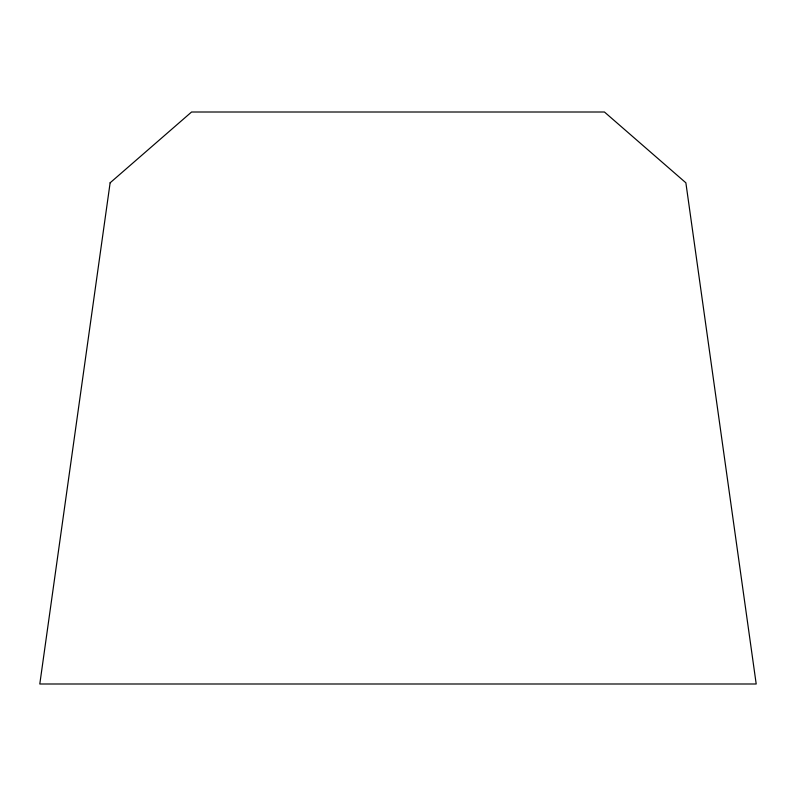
<?xml version="1.0" encoding="UTF-8"?>
<svg xmlns="http://www.w3.org/2000/svg" width="796" height="796" viewBox="0 0 796 796"><rect width="100%" height="100%" fill="white"/><g stroke="black" fill="none" stroke-linecap="round" stroke-linejoin="round"><path stroke-width="1.19" d="M110.127 182.811L39.8 683.993L756.2 683.993L685.873 182.811L604.443 112.007L191.557 112.007L110.127 182.811"/></g></svg>
